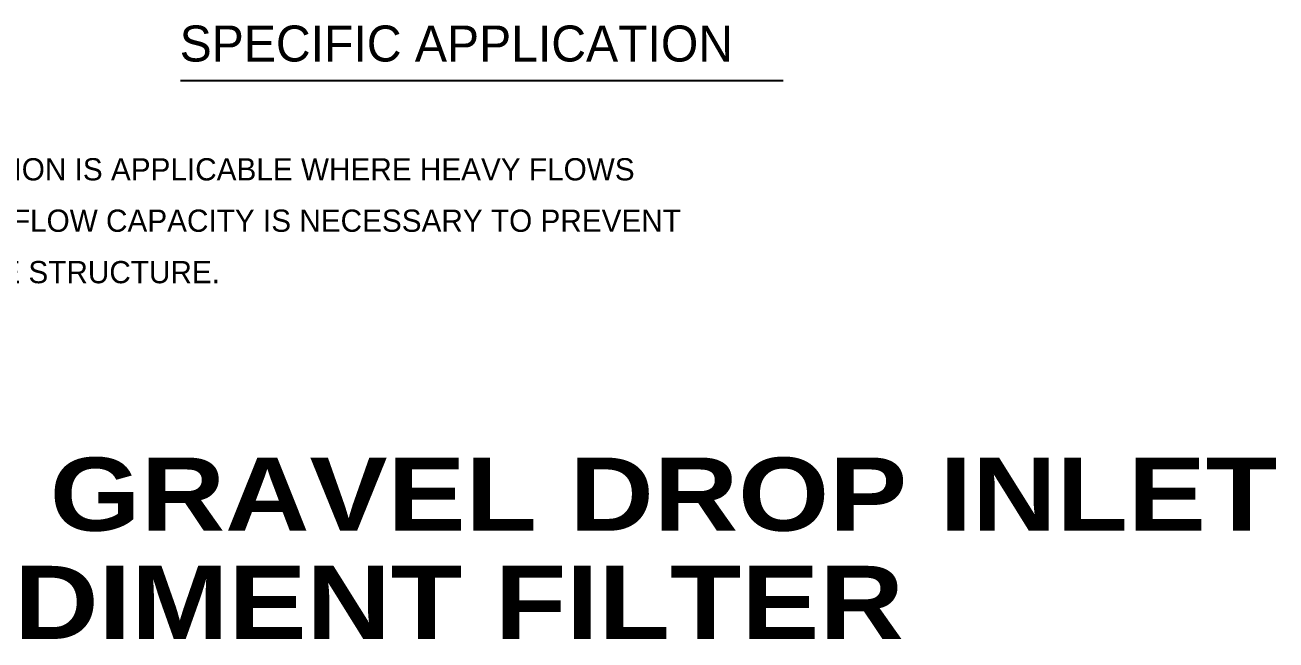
# Paper-space layout 'ESC' of a CAD drawing. Header units: feet, sheet in inches. Extents: x -1.2 to 33.8, y 0.1 to 22.9.
# Drawn here: x 21.554 to 24.634, y 8.451 to 9.965 of the extents above; entities that cross this region are included whole.
import ezdxf
from ezdxf.enums import TextEntityAlignment as Align

# ---------------------------------------------------------------- set-up
doc = ezdxf.new("R2010")
doc.units = ezdxf.units.FT
doc.header["$MEASUREMENT"] = 0
doc.layers.add('TBLK', color=7, linetype='Continuous')
doc.styles.add('LEROY', font='leroy.shx')
doc.styles.add('ROMAND', font='ariblk.ttf')

# ---------------------------------------------------------------- blocks, each defined once
blk = doc.blocks.new('ESC DET')
at = {"layer": 'TBLK'}
blk.add_line((23.5897, 10.3373), (25.0729, 10.3373), dxfattribs=at)
at = {"layer": 'TBLK', "style": 'LEROY'}
for s, height, p in [('SPECIFIC APPLICATION', 0.088581, (23.5873, 10.384)), ('  THIS METHOD OF INLET PROTECTION IS APPLICABLE WHERE HEAVY FLOWS', 0.054733, (21.9136, 10.0913)), ('ARE EXPECTED AND WHERE OVERFLOW CAPACITY IS NECESSARY TO PREVENT', 0.054733, (21.9136, 9.9648)), ('EXCESSIVE PONDING AROUND THE STRUCTURE.', 0.054733, (21.9136, 9.8382))]:
    blk.add_text(s, height=height, dxfattribs=at).set_placement(p)
at = {"layer": 'TBLK', "style": 'ROMAND'}
for s, p in [('BLOCK & GRAVEL DROP INLET', (24.0831, 9.229)), ('SEDIMENT FILTER', (24.0831, 8.9626))]:
    blk.add_text(s, height=0.18, dxfattribs=at).set_placement(p, align=Align.CENTER)

psp = doc.layouts.new('ESC')

# ---------------------------------------------------------------- block references
psp.add_blockref('ESC DET', (-1.6527, -0.5087))

doc.saveas('drawing.dxf')
